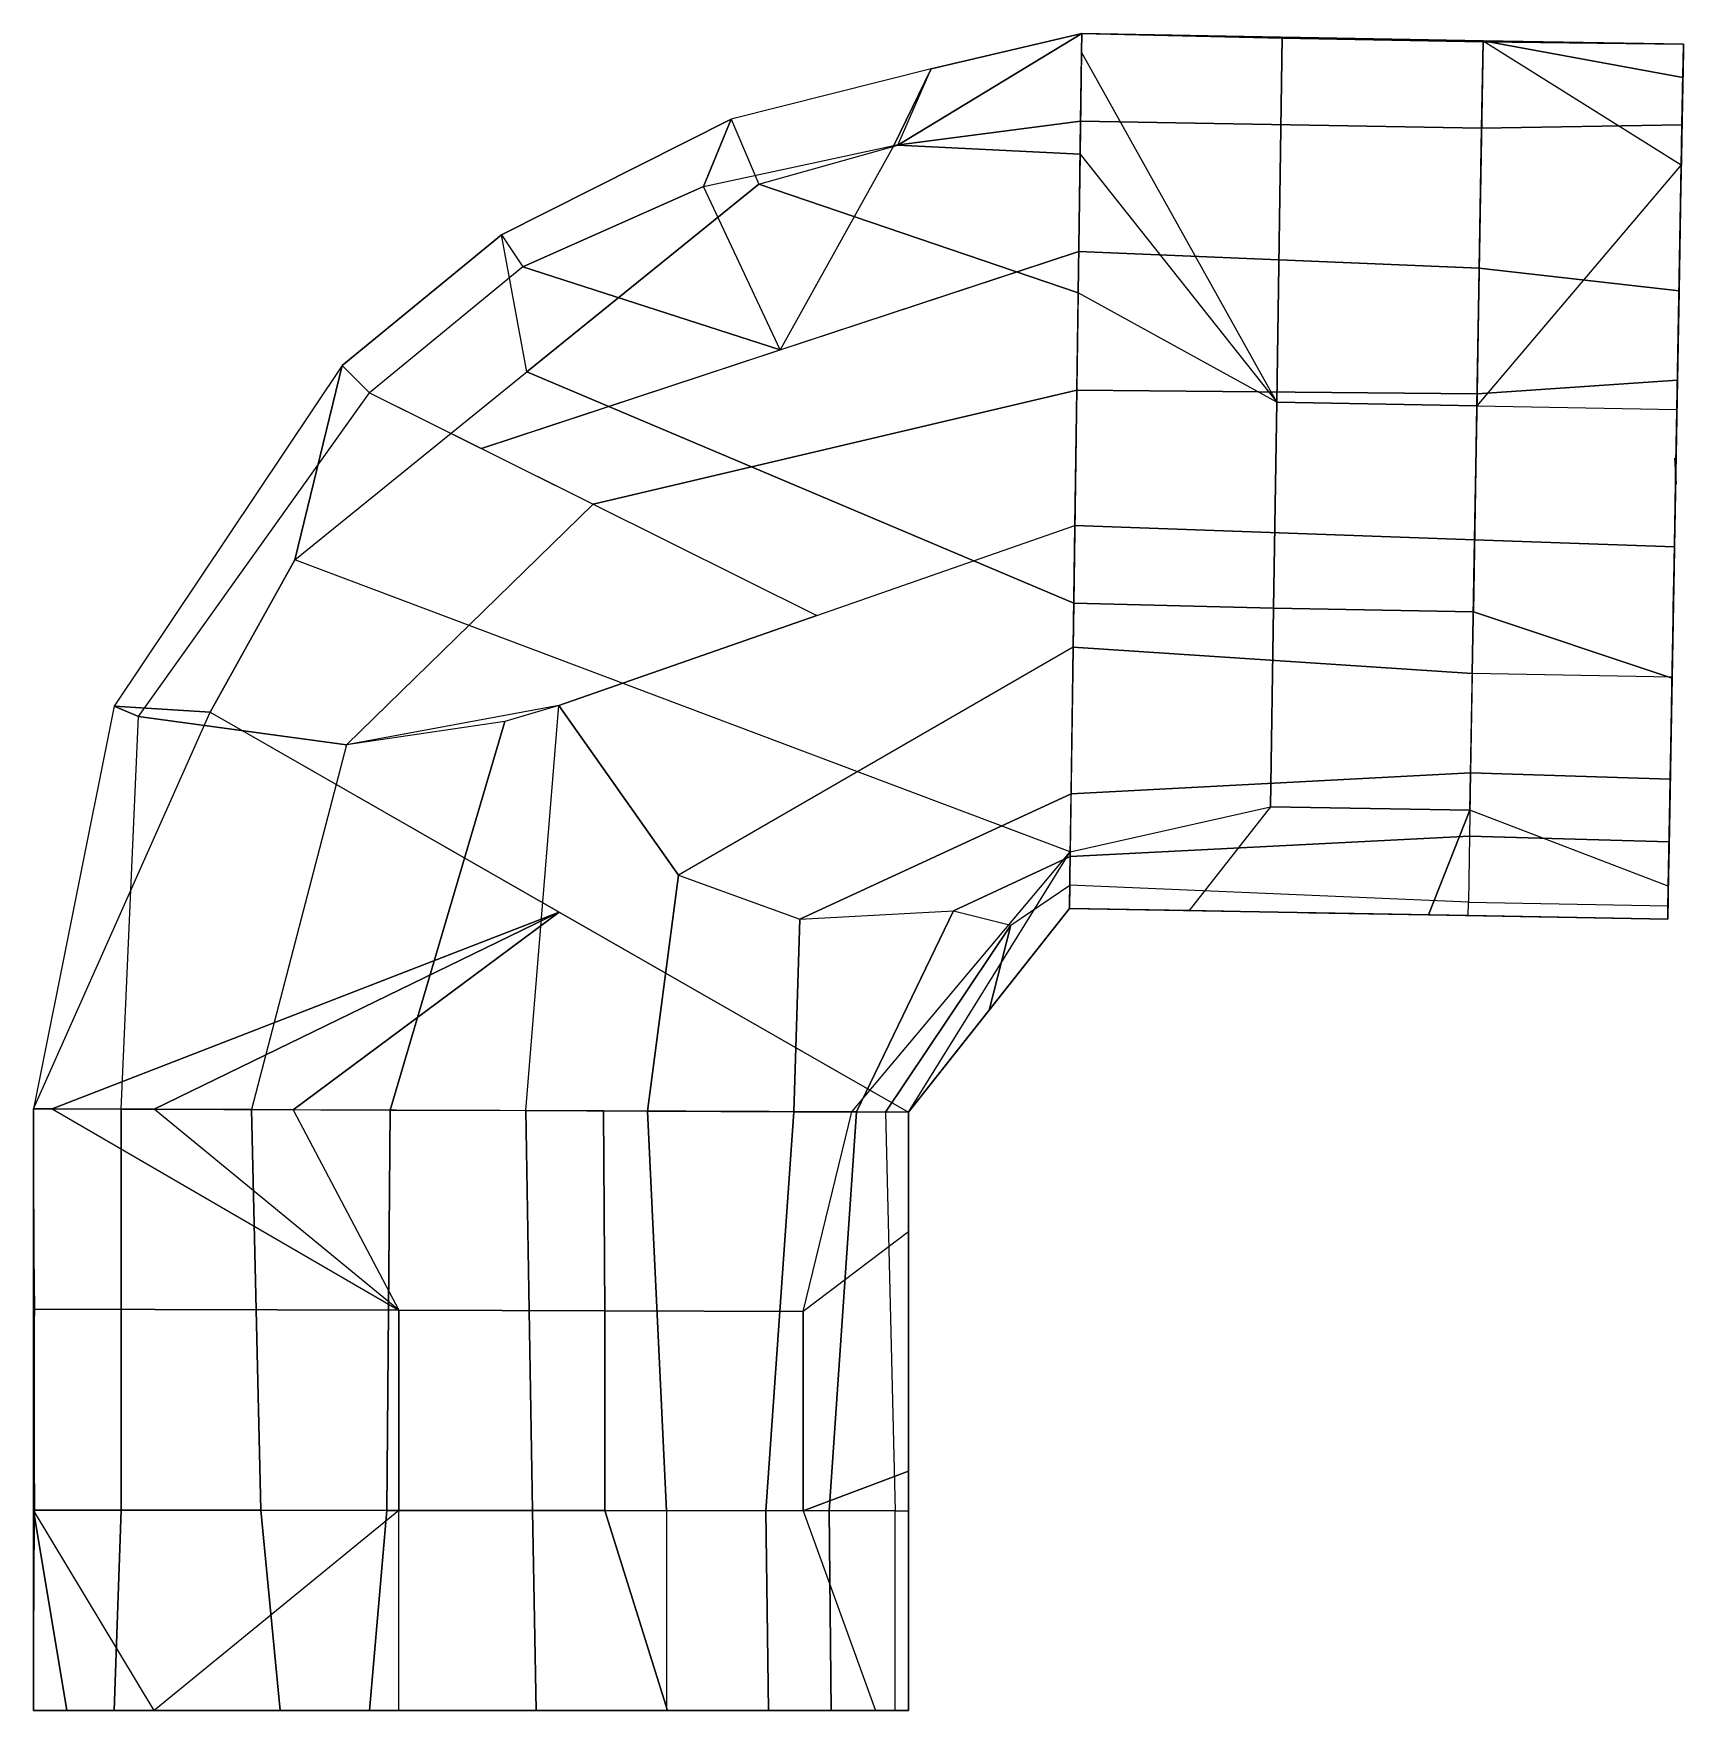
# Model space of a CAD drawing. Extents: x 3.5 to 30.5, y -21.1 to 6.3.
import ezdxf

# ---------------------------------------------------------------- set-up
doc = ezdxf.new("R2010")
doc.units = 0
doc.header["$MEASUREMENT"] = 0
doc.layers.add('new', color=4, linetype='CONTINUOUS')

msp = doc.modelspace()

# ---------------------------------------------------------------- linework, layer by layer
at = {"layer": 'new'}
for points in [[(20.654, 6.308, 26.48), (18.189, 5.729, 26.485), (17.579, 4.473, 29.862), (20.634, 4.874, 30.223)], [(20.654, 6.308, 26.48), (20.654, 6.308, 3.537), (17.642, 4.478, 3.523), (18.189, 5.729, 26.485)], [(20.65, 6.005, 2.222), (20.626, 4.333, 0.716), (17.642, 4.478, 3.523), (20.654, 6.308, 3.537)], [(27.223, 6.174, 26.903), (27.199, 4.756, 30.223), (20.634, 4.874, 30.223), (20.654, 6.308, 26.48)], [(23.845, 0.27, -0.155), (20.65, 6.005, 2.222), (20.654, 6.308, 3.537), (23.936, 6.249, 5.999)], [(23.936, 6.233, 26.903), (22.622, 6.273, 26.48), (20.654, 6.308, 26.48), (23.936, 6.233, 26.903)], [(23.936, 6.249, 5.999), (26.566, 6.202, 26.48), (20.654, 6.308, 26.48), (20.654, 6.308, 3.537)], [(24.593, 6.237, 26.48), (23.936, 6.233, 26.903), (22.622, 6.273, 26.48), (24.593, 6.237, 26.48)], [(23.936, 6.249, 5.999), (27.223, 6.19, 5.999), (27.122, 0.212, -0.155), (23.845, 0.27, -0.155)], [(26.566, 6.202, 26.48), (27.223, 6.19, 16.24), (27.223, 6.19, 5.999), (23.936, 6.249, 5.999)], [(23.936, 6.233, 26.903), (27.223, 6.174, 26.903), (24.593, 6.237, 26.48), (23.936, 6.233, 26.903)], [(27.223, 6.174, 26.903), (24.593, 6.237, 26.48), (26.566, 6.202, 26.48), (27.223, 6.174, 26.903)], [(27.223, 6.19, 16.24), (30.505, 6.132, 20.744), (26.566, 6.202, 26.48), (27.223, 6.19, 16.24)], [(26.566, 6.202, 26.48), (30.505, 6.132, 23.612), (30.505, 6.132, 20.744), (26.566, 6.202, 26.48)], [(26.566, 6.202, 26.48), (30.505, 6.132, 23.612), (30.505, 6.132, 26.48), (26.566, 6.202, 26.48)], [(26.566, 6.202, 26.48), (28.536, 6.167, 26.48), (27.223, 6.174, 26.903), (26.566, 6.202, 26.48)], [(27.223, 6.19, 5.999), (30.495, 5.589, 1.815), (30.469, 4.157, 0.716), (27.122, 0.212, -0.155)], [(30.505, 6.132, 26.48), (30.481, 4.814, 30.089), (27.199, 4.756, 30.223), (27.223, 6.174, 26.903)], [(30.505, 6.132, 3.537), (27.223, 6.19, 5.999), (30.495, 5.589, 1.815), (30.505, 6.132, 3.537)], [(30.495, 5.589, 1.815), (27.223, 6.19, 5.999), (30.469, 4.157, 0.716), (30.495, 5.589, 1.815)], [(30.505, 6.132, 20.744), (27.223, 6.19, 16.24), (27.223, 6.19, 5.999), (30.505, 6.132, 3.537)], [(30.495, 5.589, 1.815), (30.505, 6.132, 3.537), (27.223, 6.19, 5.999), (30.495, 5.589, 1.815)], [(27.223, 6.174, 26.903), (30.505, 6.132, 26.48), (28.536, 6.167, 26.48), (27.223, 6.174, 26.903)], [(30.485, 5.028, 26.48), (30.483, 4.895, 27.176), (30.503, 6.017, 27.606), (30.505, 6.132, 26.48)], [(30.495, 5.589, 1.815), (30.485, 5.028, 3.537), (30.505, 6.132, 3.537), (30.495, 5.589, 1.815)], [(30.485, 5.028, 3.537), (30.485, 5.028, 26.48), (30.505, 6.132, 26.48), (30.505, 6.132, 3.537)], [(23.845, 0.27, -0.155), (20.65, 6.005, 2.222), (20.626, 4.333, 0.716), (23.845, 0.27, -0.155)], [(30.483, 4.895, 27.176), (30.472, 4.274, 27.995), (30.496, 5.654, 28.744), (30.503, 6.017, 27.606)], [(18.189, 5.729, 26.485), (14.915, 4.906, 26.485), (14.459, 3.804, 29.472), (17.579, 4.473, 29.862)], [(18.189, 5.729, 26.485), (14.915, 4.906, 26.485), (15.366, 3.844, 3.354), (17.642, 4.478, 3.523)], [(30.472, 4.274, 27.995), (30.463, 3.779, 28.264), (30.481, 4.814, 30.089), (30.496, 5.654, 28.744)], [(30.465, 3.907, 1.805), (30.485, 5.028, 3.537), (30.495, 5.589, 1.815), (30.469, 4.157, 0.716)], [(14.915, 4.906, 26.485), (11.153, 3.01, 26.485), (11.503, 2.487, 29.064), (14.459, 3.804, 29.472)], [(15.366, 3.844, 3.354), (11.569, 0.768, 2.908), (11.153, 3.01, 26.485), (14.915, 4.906, 26.485)], [(20.604, 2.741, 31.699), (20.634, 4.874, 30.223), (17.579, 4.473, 29.862), (15.713, 1.128, 30.771)], [(27.199, 4.756, 30.223), (27.16, 2.467, 31.757), (20.604, 2.741, 31.699), (20.634, 4.874, 30.223)], [(30.481, 4.814, 30.089), (30.432, 2.094, 31.859), (27.16, 2.467, 31.757), (27.199, 4.756, 30.223)], [(30.432, 2.094, 31.859), (30.423, 1.58, 28.868), (30.463, 3.779, 28.264), (30.481, 4.814, 30.089)], [(17.579, 4.473, 29.862), (15.713, 1.128, 30.771), (14.459, 3.804, 29.472), (17.579, 4.473, 29.862)], [(20.626, 4.333, 0.716), (20.594, 2.06, 0.083), (15.366, 3.844, 3.354), (17.642, 4.478, 3.523)], [(20.626, 4.333, 0.716), (23.845, 0.27, -0.155), (20.594, 2.06, 0.083), (20.626, 4.333, 0.716)], [(30.397, 0.153, -0.155), (30.469, 4.157, 0.716), (27.122, 0.212, -0.155), (30.397, 0.153, -0.155)], [(30.396, 0.066, 0.946), (30.465, 3.907, 1.805), (30.469, 4.157, 0.716), (30.397, 0.153, -0.155)], [(14.459, 3.804, 29.472), (11.503, 2.487, 29.064), (15.713, 1.128, 30.771), (14.459, 3.804, 29.472)], [(20.594, 2.06, 0.083), (20.523, -3.021, -0.045), (11.569, 0.768, 2.908), (15.366, 3.844, 3.354)], [(11.153, 3.01, 26.485), (8.547, 0.871, 26.485), (7.771, -2.308, 2.462), (11.569, 0.768, 2.908)], [(11.153, 3.01, 26.485), (11.503, 2.487, 29.064), (8.991, 0.426, 29.064), (8.547, 0.871, 26.485)], [(11.503, 2.487, 29.064), (8.991, 0.426, 29.064), (10.823, -0.485, 29.842), (15.713, 1.128, 30.771)], [(20.572, 0.47, 32.143), (20.604, 2.741, 31.699), (10.823, -0.485, 29.842), (12.654, -1.397, 30.621)], [(27.16, 2.467, 31.757), (27.125, 0.409, 32.138), (20.572, 0.47, 32.143), (20.604, 2.741, 31.699)], [(30.432, 2.094, 31.859), (30.406, 0.633, 32.112), (27.125, 0.409, 32.138), (27.16, 2.467, 31.757)], [(23.794, -3.101, -0.042), (23.845, 0.27, -0.155), (20.594, 2.06, 0.083), (20.523, -3.021, -0.045)], [(30.406, 0.633, 32.112), (30.392, -0.137, 30.738), (30.396, 0.074, 30.089), (30.432, 2.094, 31.859)], [(30.396, 0.074, 30.089), (30.396, 0.074, 29.071), (30.423, 1.58, 28.868), (30.432, 2.094, 31.859)], [(8.547, 0.871, 26.485), (4.813, -4.707, 26.485), (5.211, -4.873, 28.642), (8.991, 0.426, 29.064)], [(7.771, -2.308, 2.462), (8.547, 0.871, 26.485), (4.813, -4.707, 26.485), (6.383, -4.805, 2.407)], [(20.523, -3.021, -0.045), (20.465, -7.088, 1.365), (7.771, -2.308, 2.462), (11.569, 0.768, 2.908)], [(30.406, 0.633, 32.112), (30.357, -2.095, 32.162), (27.085, -1.98, 32.166), (27.125, 0.409, 32.138)], [(30.406, 0.633, 32.112), (30.378, -0.9, 32.197), (30.376, -1.03, 31.193), (30.392, -0.137, 30.738)], [(5.211, -4.873, 28.642), (8.991, 0.426, 29.064), (12.654, -1.397, 30.621), (8.614, -5.337, 31.762)], [(20.572, 0.47, 32.143), (12.654, -1.397, 30.621), (16.317, -3.22, 32.177), (20.541, -1.749, 32.173)], [(27.125, 0.409, 32.138), (27.085, -1.98, 32.166), (20.541, -1.749, 32.173), (20.572, 0.47, 32.143)], [(27.122, 0.212, -0.155), (23.845, 0.27, -0.155), (23.794, -3.101, -0.042), (27.065, -3.16, -0.042)], [(23.794, -3.101, -0.042), (23.845, 0.27, -0.155), (27.122, 0.212, -0.155), (27.065, -3.16, -0.042)], [(30.318, -4.245, 0.145), (27.065, -3.16, -0.042), (27.122, 0.212, -0.155), (30.397, 0.153, -0.155)], [(30.396, 0.066, 0.946), (30.329, -3.636, 1.148), (30.318, -4.245, 0.145), (30.397, 0.153, -0.155)], [(30.388, -1.071, 32.193), (30.369, -0.73, 32.201), (30.364, -0.642, 31.191), (30.388, -1.071, 32.193)], [(30.378, -0.9, 32.197), (30.357, -2.095, 32.162), (30.362, -1.811, 30.87), (30.376, -1.03, 31.193)], [(12.654, -1.397, 30.621), (16.317, -3.22, 32.177), (12.094, -4.692, 32.182), (8.614, -5.337, 31.762)], [(12.094, -4.692, 32.182), (20.541, -1.749, 32.173), (20.512, -3.74, 31.922), (14.051, -7.471, 32.029)], [(27.047, -4.171, 31.836), (20.512, -3.74, 31.922), (20.541, -1.749, 32.173), (27.085, -1.98, 32.166)], [(30.357, -2.095, 32.162), (30.339, -3.113, 32.063), (30.356, -2.135, 30.089), (30.362, -1.811, 30.87)], [(30.357, -2.095, 32.162), (30.319, -4.23, 31.836), (27.047, -4.171, 31.836), (27.085, -1.98, 32.166)], [(30.319, -4.23, 31.836), (30.291, -5.759, 31.098), (30.316, -4.385, 28.706), (30.356, -2.135, 29.071)], [(30.339, -3.113, 32.063), (30.319, -4.23, 31.836), (30.356, -2.135, 29.071), (30.356, -2.135, 30.089)], [(20.465, -7.088, 1.365), (7.771, -2.308, 2.462), (6.383, -4.805, 2.407), (17.818, -11.352, 3.883)], [(23.794, -3.101, -0.042), (20.523, -3.021, -0.045), (20.465, -7.088, 1.365), (23.745, -6.351, 0.82)], [(23.794, -3.101, -0.042), (23.745, -6.351, 0.82), (27.009, -6.409, 0.82), (27.065, -3.16, -0.042)], [(27.009, -6.409, 0.82), (27.065, -3.16, -0.042), (30.318, -4.245, 0.145), (30.257, -7.65, 1.815)], [(16.038, -8.195, 31.291), (20.479, -6.138, 30.663), (20.512, -3.74, 31.922), (14.051, -7.471, 32.029)], [(27.047, -4.171, 31.836), (27.02, -5.796, 31.03), (20.479, -6.138, 30.663), (20.512, -3.74, 31.922)], [(30.329, -3.636, 1.148), (30.267, -7.089, 3.537), (30.257, -7.65, 1.815), (30.318, -4.245, 0.145)], [(27.047, -4.171, 31.836), (27.02, -5.796, 31.03), (30.289, -5.902, 30.996), (30.319, -4.23, 31.836)], [(30.303, -5.119, 28.505), (30.289, -5.902, 30.996), (30.291, -5.759, 31.098), (30.316, -4.385, 28.706)], [(4.813, -4.707, 26.485), (3.492, -11.297, 26.485), (4.926, -11.302, 30.228), (5.211, -4.873, 28.642)], [(6.383, -4.805, 2.407), (4.813, -4.707, 26.485), (3.492, -11.297, 26.485), (3.492, -11.297, 3.541)], [(6.383, -4.805, 2.407), (12.1, -8.079, 3.145), (3.795, -11.298, 2.227), (3.492, -11.297, 3.541)], [(7.059, -11.311, 31.704), (4.926, -11.302, 30.228), (5.211, -4.873, 28.642), (8.614, -5.337, 31.762)], [(11.208, -4.955, 32.143), (9.331, -11.319, 32.148), (11.55, -11.328, 32.177), (12.094, -4.692, 32.182)], [(11.55, -11.328, 32.177), (12.094, -4.692, 32.182), (14.051, -7.471, 32.029), (13.541, -11.336, 31.927)], [(8.614, -5.337, 31.762), (7.059, -11.311, 31.704), (9.331, -11.319, 32.148), (11.208, -4.955, 32.143)], [(30.285, -6.098, 28.147), (30.27, -6.928, 30.021), (30.289, -5.902, 30.996), (30.303, -5.119, 28.505)], [(27.002, -6.832, 30.067), (20.464, -7.166, 29.443), (20.479, -6.138, 30.663), (27.02, -5.796, 31.03)], [(27.02, -5.796, 31.03), (27.002, -6.832, 30.067), (30.27, -6.928, 30.021), (30.289, -5.902, 30.996)], [(18.555, -8.055, 29.695), (20.464, -7.166, 29.443), (20.479, -6.138, 30.663), (16.038, -8.195, 31.291)], [(30.269, -7.005, 27.038), (30.251, -7.976, 28.017), (30.27, -6.928, 30.021), (30.285, -6.098, 28.147)], [(20.452, -8.016, 3.878), (20.465, -7.088, 1.365), (23.745, -6.351, 0.82), (22.414, -8.052, 3.537)], [(23.745, -6.351, 0.82), (22.414, -8.052, 3.537), (26.328, -8.122, 3.537), (27.009, -6.409, 0.82)], [(27.009, -6.409, 0.82), (26.328, -8.122, 3.537), (30.247, -8.191, 3.537), (30.257, -7.65, 1.815)], [(26.984, -7.917, 28.017), (20.458, -7.636, 28.504), (20.464, -7.166, 29.443), (27.002, -6.832, 30.067)], [(27.002, -6.832, 30.067), (26.984, -7.917, 28.017), (30.251, -7.976, 28.017), (30.27, -6.928, 30.021)], [(16.889, -11.349, 1.37), (20.465, -7.088, 1.365), (20.452, -8.016, 3.878), (17.818, -11.352, 3.883)], [(30.267, -7.089, 26.48), (30.247, -8.192, 26.482), (30.251, -7.976, 28.017), (30.269, -7.005, 27.038)], [(30.257, -7.65, 1.815), (30.267, -7.089, 3.537), (30.247, -8.192, 3.542), (30.257, -7.65, 1.815)], [(30.247, -8.192, 3.537), (30.247, -8.192, 26.471), (30.267, -7.089, 26.48), (30.267, -7.089, 3.537)], [(19.492, -8.293, 28.455), (20.458, -7.636, 28.504), (20.464, -7.166, 29.443), (18.555, -8.055, 29.695)], [(15.939, -11.345, 30.668), (13.541, -11.336, 31.927), (14.051, -7.471, 32.029), (16.038, -8.195, 31.291)], [(19.135, -9.684, 26.474), (19.492, -8.293, 28.455), (20.458, -7.636, 28.504), (20.452, -8.016, 26.471)], [(26.984, -7.917, 28.017), (20.458, -7.636, 28.504), (20.452, -8.016, 26.471), (26.98, -8.134, 26.283)], [(26.98, -8.134, 26.283), (26.984, -7.917, 28.017), (30.251, -7.976, 28.017), (30.247, -8.192, 26.482)], [(12.1, -8.079, 3.145), (5.467, -11.304, 0.721), (3.795, -11.298, 2.227), (12.1, -8.079, 3.145)], [(12.1, -8.079, 3.145), (7.741, -11.313, 0.088), (5.467, -11.304, 0.721), (12.1, -8.079, 3.145)], [(17.818, -11.352, 3.883), (12.822, -11.333, -0.04), (7.741, -11.313, 0.088), (12.1, -8.079, 3.145)], [(16.967, -11.349, 29.448), (15.939, -11.345, 30.668), (16.038, -8.195, 31.291), (18.555, -8.055, 29.695)], [(17.438, -11.351, 28.509), (16.967, -11.349, 29.448), (18.555, -8.055, 29.695), (19.492, -8.293, 28.455)], [(20.452, -8.016, 26.471), (17.818, -11.352, 26.476), (17.818, -11.352, 3.883), (20.452, -8.016, 3.878)], [(26.98, -8.134, 3.991), (20.452, -8.016, 3.878), (20.452, -8.016, 26.471), (26.98, -8.134, 26.283)], [(24.372, -8.087, 3.537), (22.414, -8.052, 3.537), (20.452, -8.016, 3.878), (26.98, -8.134, 3.991)], [(26.98, -8.134, 3.991), (26.328, -8.122, 3.537), (24.372, -8.087, 3.537), (26.98, -8.134, 3.991)], [(30.247, -8.192, 3.542), (26.328, -8.122, 3.537), (26.98, -8.134, 3.991), (30.247, -8.192, 3.537)], [(26.98, -8.134, 3.991), (30.247, -8.192, 3.542), (30.247, -8.192, 26.378), (26.98, -8.134, 26.283)], [(30.247, -8.192, 3.542), (26.98, -8.134, 3.991), (28.286, -8.157, 3.537), (30.247, -8.192, 3.542)], [(17.438, -11.351, 28.509), (19.492, -8.293, 28.455), (19.135, -9.684, 26.474), (17.818, -11.352, 26.476)], [(3.492, -14.579, 6.004), (3.492, -11.297, 3.541), (3.795, -11.298, 2.227), (9.471, -14.596, -0.15)], [(3.508, -14.579, 26.908), (3.492, -11.297, 26.485), (3.492, -13.265, 26.485), (3.508, -14.579, 26.908)], [(3.492, -11.297, 26.485), (4.926, -11.302, 30.228), (4.926, -17.869, 30.228), (3.508, -17.867, 26.908)], [(3.492, -11.297, 3.541), (3.492, -11.297, 26.485), (3.492, -17.21, 26.485), (3.492, -14.579, 6.004)], [(9.471, -14.596, -0.15), (5.467, -11.304, 0.721), (3.795, -11.298, 2.227), (9.471, -14.596, -0.15)], [(4.926, -11.302, 30.228), (7.059, -11.311, 31.704), (7.215, -17.871, 31.762), (4.926, -17.869, 30.228)], [(5.467, -11.304, 0.721), (7.741, -11.313, 0.088), (9.471, -14.596, -0.15), (5.467, -11.304, 0.721)], [(7.059, -11.311, 31.704), (9.331, -11.319, 32.148), (9.274, -17.873, 32.143), (7.215, -17.871, 31.762)], [(12.822, -11.333, -0.04), (7.741, -11.313, 0.088), (9.471, -14.596, -0.15), (12.844, -14.606, -0.037)], [(9.331, -11.319, 32.148), (11.55, -11.328, 32.177), (11.663, -17.875, 32.171), (9.274, -17.873, 32.143)], [(11.663, -17.875, 32.171), (11.55, -11.328, 32.177), (13.541, -11.336, 31.927), (13.855, -17.878, 31.84)], [(16.093, -14.615, 0.825), (16.889, -11.349, 1.37), (12.822, -11.333, -0.04), (12.844, -14.606, -0.037)], [(17.818, -11.352, 3.883), (16.889, -11.349, 1.37), (12.822, -11.333, -0.04), (17.818, -11.352, 3.883)], [(13.541, -11.336, 31.927), (15.939, -11.345, 30.668), (15.479, -17.879, 31.035), (13.855, -17.878, 31.84)], [(15.479, -17.879, 31.035), (15.939, -11.345, 30.668), (16.967, -11.349, 29.448), (16.516, -17.88, 30.072)], [(17.818, -13.314, 3.541), (16.093, -14.615, 0.825), (16.889, -11.349, 1.37), (17.818, -11.352, 3.883)], [(16.516, -17.88, 30.072), (16.967, -11.349, 29.448), (17.438, -11.351, 28.509), (17.601, -17.881, 28.022)], [(17.818, -17.882, 26.288), (17.818, -11.352, 26.476), (17.438, -11.351, 28.509), (17.601, -17.881, 28.022)], [(17.818, -17.882, 26.288), (17.818, -11.352, 26.476), (17.818, -11.352, 3.883), (17.818, -17.882, 3.996)], [(17.818, -17.882, 3.996), (17.818, -11.352, 3.883), (17.818, -13.314, 3.541), (17.818, -15.272, 3.541)], [(3.492, -15.236, 26.485), (3.492, -13.265, 26.485), (3.508, -14.579, 26.908), (3.492, -15.236, 26.485)], [(16.093, -17.88, 0.825), (17.818, -17.229, 3.541), (17.818, -13.314, 3.541), (16.093, -14.615, 0.825)], [(9.471, -14.596, -0.15), (9.471, -17.873, -0.15), (3.492, -17.867, 6.004), (3.492, -14.579, 6.004)], [(3.508, -14.579, 26.908), (3.492, -15.236, 26.485), (3.508, -17.867, 26.908), (3.508, -14.579, 26.908)], [(3.492, -14.579, 6.004), (3.492, -17.867, 6.004), (3.492, -17.867, 16.245), (3.492, -17.21, 26.485)], [(12.843, -17.877, -0.037), (12.844, -14.606, -0.037), (9.471, -14.596, -0.15), (9.471, -17.873, -0.15)], [(12.843, -17.877, -0.037), (9.471, -17.873, -0.15), (9.471, -14.596, -0.15), (12.844, -14.606, -0.037)], [(12.843, -17.877, -0.037), (16.093, -17.88, 0.825), (16.093, -14.615, 0.825), (12.844, -14.606, -0.037)], [(3.508, -17.867, 26.908), (3.492, -17.21, 26.485), (3.492, -15.236, 26.485), (3.508, -17.867, 26.908)], [(17.818, -17.882, 3.996), (17.818, -15.272, 3.541), (17.818, -17.229, 3.541), (17.818, -17.882, 3.996)], [(3.492, -17.867, 16.245), (3.492, -17.21, 26.485), (3.491, -21.149, 20.749), (3.492, -17.867, 16.245)], [(3.492, -17.21, 26.485), (3.491, -21.149, 20.749), (3.491, -21.149, 23.617), (3.492, -17.21, 26.485)], [(3.492, -17.21, 26.485), (3.491, -21.149, 26.485), (3.491, -21.149, 23.617), (3.492, -17.21, 26.485)], [(3.492, -17.21, 26.485), (3.508, -17.867, 26.908), (3.492, -19.179, 26.485), (3.492, -17.21, 26.485)], [(17.275, -21.149, 1.82), (17.816, -21.149, 3.541), (17.818, -17.229, 3.541), (16.093, -17.88, 0.825)], [(17.818, -21.149, 3.541), (17.818, -17.882, 3.996), (17.818, -17.229, 3.541), (17.818, -21.149, 3.547)], [(3.491, -21.149, 3.541), (4.034, -21.149, 1.82), (3.492, -17.867, 6.004), (3.491, -21.149, 3.541)], [(3.491, -21.149, 3.541), (3.492, -17.867, 6.004), (3.492, -17.867, 16.245), (3.491, -21.149, 20.749)], [(3.508, -17.867, 26.908), (4.926, -17.869, 30.228), (4.809, -21.149, 30.094), (3.491, -21.149, 26.485)], [(3.508, -17.867, 26.908), (3.492, -19.179, 26.485), (3.491, -21.149, 26.485), (3.508, -17.867, 26.908)], [(4.034, -21.149, 1.82), (3.492, -17.867, 6.004), (3.491, -21.149, 3.541), (4.034, -21.149, 1.82)], [(4.034, -21.149, 1.82), (5.466, -21.149, 0.721), (3.492, -17.867, 6.004), (4.034, -21.149, 1.82)], [(9.471, -17.873, -0.15), (5.466, -21.149, 0.721), (4.034, -21.149, 1.82), (3.492, -17.867, 6.004)], [(4.926, -17.869, 30.228), (7.215, -17.871, 31.762), (7.529, -21.149, 31.864), (4.809, -21.149, 30.094)], [(9.471, -21.149, -0.15), (9.471, -17.873, -0.15), (5.466, -21.149, 0.721), (9.471, -21.149, -0.15)], [(7.215, -17.871, 31.762), (9.274, -17.873, 32.143), (8.991, -21.149, 32.116), (7.529, -21.149, 31.864)], [(9.274, -17.873, 32.143), (11.663, -17.875, 32.171), (11.72, -21.149, 32.167), (8.991, -21.149, 32.116)], [(9.471, -21.149, -0.15), (9.471, -17.873, -0.15), (12.843, -17.877, -0.037), (13.87, -21.149, 0.15)], [(11.663, -17.875, 32.171), (13.855, -17.878, 31.84), (13.855, -21.149, 31.84), (11.72, -21.149, 32.167)], [(17.275, -21.149, 1.82), (13.87, -21.149, 0.15), (12.843, -17.877, -0.037), (16.093, -17.88, 0.825)], [(13.855, -21.149, 31.84), (15.527, -21.149, 31.001), (15.479, -17.879, 31.035), (13.855, -17.878, 31.84)], [(15.527, -21.149, 31.001), (16.553, -21.149, 30.026), (16.516, -17.88, 30.072), (15.479, -17.879, 31.035)], [(16.553, -21.149, 30.026), (17.601, -21.149, 28.022), (17.601, -17.881, 28.022), (16.516, -17.88, 30.072)], [(17.818, -21.149, 26.487), (17.601, -21.149, 28.022), (17.601, -17.881, 28.022), (17.818, -17.882, 26.288)], [(17.818, -17.882, 26.288), (17.818, -21.149, 26.382), (17.818, -21.149, 3.547), (17.818, -17.882, 3.996)], [(17.818, -21.149, 3.547), (17.818, -19.187, 3.541), (17.818, -17.882, 3.996), (17.818, -21.149, 3.547)], [(4.034, -21.149, 1.82), (3.491, -21.149, 3.541), (4.595, -21.149, 3.541), (4.034, -21.149, 1.82)], [(3.491, -21.149, 3.541), (3.491, -21.149, 26.485), (4.595, -21.149, 26.485), (4.595, -21.149, 3.541)], [(3.491, -21.149, 26.485), (3.606, -21.149, 27.611), (4.728, -21.149, 27.181), (4.595, -21.149, 26.485)], [(3.606, -21.149, 27.611), (3.969, -21.149, 28.748), (5.349, -21.149, 27.999), (4.728, -21.149, 27.181)], [(3.969, -21.149, 28.748), (4.809, -21.149, 30.094), (5.844, -21.149, 28.269), (5.349, -21.149, 27.999)], [(5.466, -21.149, 0.721), (4.034, -21.149, 1.82), (4.595, -21.149, 3.541), (5.717, -21.149, 1.81)], [(4.809, -21.149, 30.094), (5.844, -21.149, 28.269), (8.044, -21.149, 28.873), (7.529, -21.149, 31.864)], [(9.471, -21.149, -0.15), (5.466, -21.149, 0.721), (5.717, -21.149, 1.81), (9.558, -21.149, 0.951)], [(7.529, -21.149, 31.864), (8.044, -21.149, 28.873), (9.55, -21.149, 29.075), (9.55, -21.149, 30.094)], [(7.529, -21.149, 31.864), (9.55, -21.149, 30.094), (9.761, -21.149, 30.743), (8.991, -21.149, 32.116)], [(9.761, -21.149, 30.743), (10.654, -21.149, 31.198), (10.524, -21.149, 32.202), (8.991, -21.149, 32.116)], [(9.471, -21.149, -0.15), (13.87, -21.149, 0.15), (13.261, -21.149, 1.153), (9.558, -21.149, 0.951)], [(10.654, -21.149, 31.198), (11.435, -21.149, 30.875), (11.72, -21.149, 32.167), (10.524, -21.149, 32.202)], [(11.435, -21.149, 30.875), (11.759, -21.149, 30.094), (12.737, -21.149, 32.068), (11.72, -21.149, 32.167)], [(11.759, -21.149, 30.094), (11.759, -21.149, 29.075), (13.855, -21.149, 31.84), (12.737, -21.149, 32.068)], [(11.759, -21.149, 29.075), (14.01, -21.149, 28.711), (15.383, -21.149, 31.103), (13.855, -21.149, 31.84)], [(13.87, -21.149, 0.15), (17.275, -21.149, 1.82), (16.714, -21.149, 3.541), (13.261, -21.149, 1.153)], [(14.01, -21.149, 28.711), (15.383, -21.149, 31.103), (15.527, -21.149, 31.001), (14.743, -21.149, 28.51)], [(14.743, -21.149, 28.51), (15.527, -21.149, 31.001), (16.553, -21.149, 30.026), (15.723, -21.149, 28.152)], [(15.723, -21.149, 28.152), (16.553, -21.149, 30.026), (17.601, -21.149, 28.022), (16.63, -21.149, 27.043)], [(16.63, -21.149, 27.043), (17.601, -21.149, 28.022), (17.818, -21.149, 26.487), (16.714, -21.149, 26.485)], [(17.275, -21.149, 1.82), (17.818, -21.149, 3.547), (16.714, -21.149, 3.541), (17.275, -21.149, 1.82)], [(16.714, -21.149, 3.541), (16.714, -21.149, 26.485), (17.818, -21.149, 26.476), (17.818, -21.149, 3.541)]]:
    msp.add_3dface(points, dxfattribs=at)

doc.saveas('drawing.dxf')
